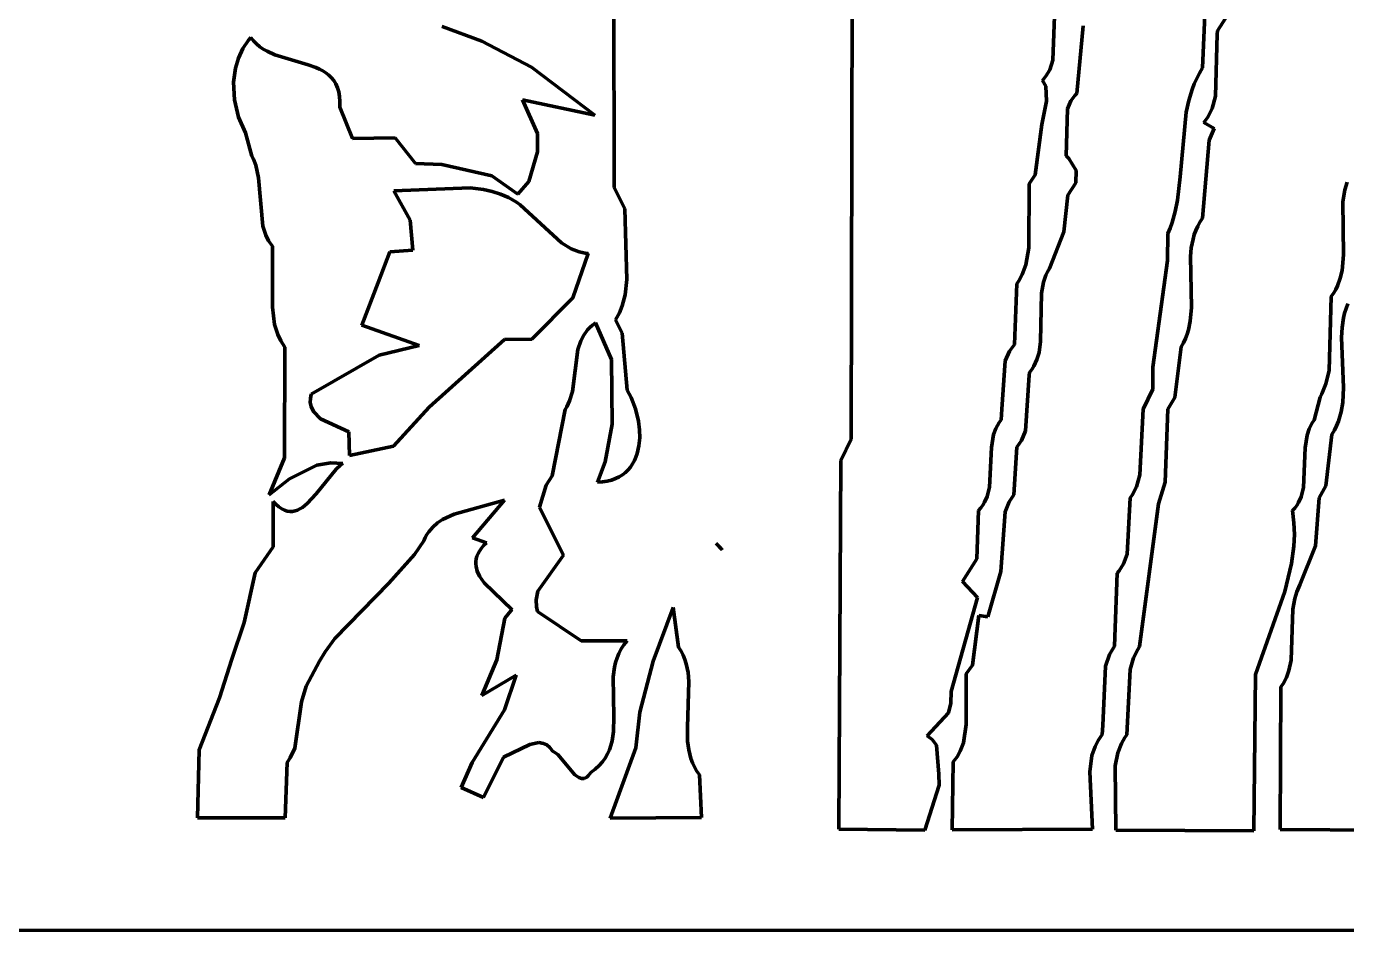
# Model space of a CAD drawing. Header units: millimetres. Extents: x 0 to 6.58, y 0 to 6.88.
# Drawn here: x 2.908 to 4.366, y 0 to 0.999 of the extents above; entities that cross this region are included whole.
import ezdxf

# ---------------------------------------------------------------- set-up
doc = ezdxf.new("R2010")
doc.units = ezdxf.units.MM
doc.layers.add('color#020202ff', color=7, linetype='CONTINUOUS', lineweight=100)
doc.layers.add('color#ffffffff', color=7, linetype='CONTINUOUS', lineweight=100)

msp = doc.modelspace()

# ---------------------------------------------------------------- linework, layer by layer
at = {"layer": 'color#020202ff'}
for p, q in [((3.8187, 0.5426), (3.8201, 1.2075)), ((3.5564, 1.1307), (3.5567, 0.8206)), ((4.2231, 0.9936), (4.2495, 1.035)), ((4.0436, 1.0193), (4.0412, 0.9615)), ((4.2097, 1.0195), (4.2067, 0.953)), ((3.4107, 0.9823), (3.3668, 0.9986)), ((4.0679, 0.9244), (4.0747, 0.9993)), ((4.2228, 0.9901), (4.2231, 0.9936)), ((3.1467, 0.9741), (3.1531, 0.9835)), ((3.1531, 0.9835), (3.1556, 0.9864)), ((3.1556, 0.9864), (3.1586, 0.9826)), ((3.1586, 0.9826), (3.1619, 0.9792)), ((3.1619, 0.9792), (3.1656, 0.9762)), ((3.4656, 0.9537), (3.4107, 0.9823)), ((4.2211, 0.9216), (4.2228, 0.9901)), ((3.1387, 0.9526), (3.1419, 0.9637)), ((3.1419, 0.9637), (3.1467, 0.9741)), ((3.1656, 0.9762), (3.1694, 0.9735)), ((3.1694, 0.9735), (3.1735, 0.9711)), ((3.1735, 0.9711), (3.1821, 0.9672)), ((3.1821, 0.9672), (3.2188, 0.9563)), ((3.1366, 0.9372), (3.1387, 0.9526)), ((3.2188, 0.9563), (3.2274, 0.9533)), ((3.2274, 0.9533), (3.2313, 0.9515)), ((3.2313, 0.9515), (3.2351, 0.9495)), ((3.2351, 0.9495), (3.2386, 0.9473)), ((3.5354, 0.9007), (3.4656, 0.9537)), ((4.0379, 0.9508), (4.0337, 0.9435)), ((4.0412, 0.9615), (4.0379, 0.9508)), ((4.2067, 0.953), (4.2033, 0.9471)), ((3.1375, 0.9175), (3.1366, 0.9372)), ((3.2386, 0.9473), (3.2419, 0.9448)), ((3.2419, 0.9448), (3.2448, 0.9419)), ((3.2448, 0.9419), (3.2474, 0.9387)), ((3.2474, 0.9387), (3.2496, 0.935)), ((3.2496, 0.935), (3.2514, 0.9309)), ((4.0337, 0.9435), (4.0299, 0.9389)), ((4.0299, 0.9389), (4.0338, 0.9326)), ((4.1976, 0.9352), (4.1952, 0.9291)), ((4.2003, 0.9412), (4.1976, 0.9352)), ((4.2033, 0.9471), (4.2003, 0.9412)), ((3.2514, 0.9309), (3.2527, 0.9263)), ((3.2527, 0.9263), (3.2536, 0.9213)), ((3.2536, 0.9213), (3.254, 0.9156)), ((4.0338, 0.9326), (4.0345, 0.9161)), ((4.0613, 0.9164), (4.0659, 0.9225)), ((4.0659, 0.9225), (4.0679, 0.9244)), ((4.1952, 0.9291), (4.1914, 0.9166)), ((4.2173, 0.9081), (4.2211, 0.9216)), ((3.142, 0.8984), (3.1375, 0.9175)), ((3.254, 0.9156), (3.2539, 0.9093)), ((3.2539, 0.9093), (3.268, 0.8749)), ((3.4723, 0.8805), (3.4556, 0.9174)), ((3.4556, 0.9174), (3.5354, 0.9007)), ((4.0345, 0.9161), (4.0294, 0.8903)), ((4.0561, 0.8557), (4.0574, 0.9075)), ((4.0574, 0.9075), (4.0613, 0.9164)), ((4.1914, 0.9166), (4.1886, 0.9039)), ((4.2125, 0.8985), (4.2173, 0.9081)), ((3.1496, 0.8811), (3.142, 0.8984)), ((4.0294, 0.8903), (4.022, 0.8348)), ((4.1886, 0.9039), (4.1821, 0.8323)), ((4.2082, 0.8924), (4.2125, 0.8985)), ((4.2196, 0.8859), (4.2082, 0.8924)), ((3.1568, 0.8552), (3.1496, 0.8811)), ((3.268, 0.8749), (3.3151, 0.8754)), ((3.3151, 0.8754), (3.3373, 0.8471)), ((3.4723, 0.86), (3.4723, 0.8805)), ((4.214, 0.873), (4.2196, 0.8859)), ((4.2068, 0.7867), (4.214, 0.873)), ((3.1584, 0.852), (3.1568, 0.8552)), ((3.161, 0.8453), (3.1584, 0.852)), ((3.3373, 0.8471), (3.3667, 0.8461)), ((3.3667, 0.8461), (3.4216, 0.8336)), ((3.4625, 0.8272), (3.4723, 0.86)), ((4.0591, 0.8528), (4.0561, 0.8557)), ((4.0672, 0.8395), (4.0591, 0.8528)), ((3.164, 0.8314), (3.161, 0.8453)), ((3.1687, 0.7781), (3.164, 0.8314)), ((3.4216, 0.8336), (3.4505, 0.8133)), ((4.022, 0.8348), (4.0153, 0.8248)), ((4.0668, 0.826), (4.0672, 0.8395)), ((4.1821, 0.8323), (4.179, 0.8067)), ((3.398, 0.8203), (3.3136, 0.817)), ((3.3136, 0.817), (3.3317, 0.7847)), ((3.4125, 0.8185), (3.398, 0.8203)), ((3.422, 0.8164), (3.4125, 0.8185)), ((3.4505, 0.8133), (3.4625, 0.8272)), ((3.5567, 0.8206), (3.5686, 0.7973)), ((4.0153, 0.8248), (4.0148, 0.7542)), ((4.0578, 0.8121), (4.0668, 0.826)), ((4.3637, 0.818), (4.3615, 0.8049)), ((4.3663, 0.8266), (4.3637, 0.818)), ((3.4312, 0.8134), (3.422, 0.8164)), ((3.4402, 0.8095), (3.4312, 0.8134)), ((3.4489, 0.8044), (3.4402, 0.8095)), ((3.4531, 0.8014), (3.4489, 0.8044)), ((4.0535, 0.7718), (4.0578, 0.8121)), ((4.179, 0.8067), (4.1765, 0.7941)), ((4.3615, 0.8049), (4.3624, 0.7463)), ((3.4986, 0.7595), (3.4531, 0.8014)), ((3.5686, 0.7973), (3.571, 0.7191)), ((4.1765, 0.7941), (4.173, 0.7819)), ((3.172, 0.7682), (3.1687, 0.7781)), ((3.3317, 0.7847), (3.3347, 0.7514)), ((4.1709, 0.7759), (4.1684, 0.77)), ((4.173, 0.7819), (4.1709, 0.7759)), ((4.1976, 0.7686), (4.1993, 0.7732)), ((4.1993, 0.7732), (4.2014, 0.7778)), ((4.2014, 0.7778), (4.2039, 0.7823)), ((4.2039, 0.7823), (4.2068, 0.7867)), ((3.1752, 0.7618), (3.172, 0.7682)), ((3.1794, 0.7558), (3.1752, 0.7618)), ((3.5094, 0.7529), (3.4986, 0.7595)), ((4.0377, 0.7311), (4.0535, 0.7718)), ((4.1684, 0.77), (4.168, 0.74)), ((4.1943, 0.7542), (4.1962, 0.7638)), ((4.1962, 0.7638), (4.1976, 0.7686)), ((3.1794, 0.6885), (3.1794, 0.7558)), ((3.3093, 0.7498), (3.2964, 0.7158)), ((3.3347, 0.7514), (3.3093, 0.7498)), ((3.5184, 0.7495), (3.5094, 0.7529)), ((3.5111, 0.699), (3.5283, 0.7478)), ((3.5248, 0.7482), (3.5184, 0.7495)), ((3.5283, 0.7478), (3.5248, 0.7482)), ((4.0148, 0.7542), (4.0116, 0.7353)), ((4.1933, 0.7443), (4.1943, 0.7542)), ((4.1944, 0.6882), (4.1933, 0.7443)), ((4.3624, 0.7463), (4.3608, 0.7289)), ((4.0116, 0.7353), (4.0076, 0.7245)), ((4.0356, 0.7274), (4.0377, 0.7311)), ((4.168, 0.74), (4.1519, 0.6221)), ((3.2964, 0.7158), (3.2782, 0.6686)), ((3.571, 0.7191), (3.5691, 0.7022)), ((4.0039, 0.7176), (4.0016, 0.7142)), ((4.0076, 0.7245), (4.0039, 0.7176)), ((4.0288, 0.7041), (4.0311, 0.716)), ((4.0311, 0.716), (4.0338, 0.7237)), ((4.0338, 0.7237), (4.0356, 0.7274)), ((4.3588, 0.7204), (4.3558, 0.7122)), ((4.3608, 0.7289), (4.3588, 0.7204)), ((3.5691, 0.7022), (3.5659, 0.69)), ((4.0016, 0.7142), (3.9991, 0.6472)), ((4.0279, 0.6506), (4.0288, 0.7041)), ((4.3489, 0.7004), (4.3464, 0.6186)), ((4.3516, 0.7043), (4.3489, 0.7004)), ((4.3538, 0.7082), (4.3516, 0.7043)), ((4.3558, 0.7122), (4.3538, 0.7082)), ((3.1818, 0.6693), (3.1794, 0.6885)), ((3.466, 0.6531), (3.5111, 0.699)), ((3.5659, 0.69), (3.5626, 0.6822)), ((4.1931, 0.6732), (4.1944, 0.6882)), ((4.3636, 0.6818), (4.3652, 0.687)), ((4.3652, 0.687), (4.3671, 0.6921)), ((3.5361, 0.6712), (3.5328, 0.6688)), ((3.5541, 0.6307), (3.5361, 0.6712)), ((3.5626, 0.6822), (3.5583, 0.6746)), ((3.5583, 0.6746), (3.5657, 0.6597)), ((4.1911, 0.6634), (4.1931, 0.6732)), ((4.3608, 0.6659), (4.3624, 0.6766)), ((4.3624, 0.6766), (4.3636, 0.6818)), ((3.1853, 0.6583), (3.1818, 0.6693)), ((3.1887, 0.6513), (3.1853, 0.6583)), ((3.2782, 0.6686), (3.3417, 0.6461)), ((3.5232, 0.6577), (3.52, 0.6515)), ((3.5274, 0.6635), (3.5232, 0.6577)), ((3.53, 0.6662), (3.5274, 0.6635)), ((3.5328, 0.6688), (3.53, 0.6662)), ((3.5657, 0.6597), (3.5713, 0.5968)), ((4.1879, 0.6539), (4.1897, 0.6586)), ((4.1897, 0.6586), (4.1911, 0.6634)), ((4.3602, 0.6551), (4.3608, 0.6659)), ((3.1931, 0.6445), (3.1887, 0.6513)), ((3.1928, 0.5223), (3.1931, 0.6445)), ((3.3417, 0.6461), (3.2973, 0.6354)), ((3.3525, 0.5779), (3.4358, 0.6527)), ((3.4358, 0.6527), (3.466, 0.6531)), ((3.5169, 0.6416), (3.5108, 0.5953)), ((3.52, 0.6515), (3.5169, 0.6416)), ((3.9991, 0.6472), (3.9935, 0.6399)), ((4.0261, 0.6386), (4.0279, 0.6506)), ((4.1761, 0.5886), (4.1832, 0.6448)), ((4.1832, 0.6448), (4.1857, 0.6493)), ((4.1857, 0.6493), (4.1879, 0.6539)), ((4.3624, 0.5997), (4.3602, 0.6551)), ((3.2973, 0.6354), (3.2224, 0.5925)), ((3.5545, 0.5594), (3.5541, 0.6307)), ((3.9887, 0.6293), (3.9852, 0.5758)), ((3.9935, 0.6399), (3.9887, 0.6293)), ((4.0204, 0.6234), (4.0238, 0.6309)), ((4.0238, 0.6309), (4.0261, 0.6386)), ((4.0113, 0.5519), (4.0154, 0.6134)), ((4.0154, 0.6134), (4.0157, 0.6163)), ((4.0157, 0.6163), (4.0182, 0.6198)), ((4.0182, 0.6198), (4.0204, 0.6234)), ((4.1519, 0.6221), (4.1517, 0.5981)), ((4.3464, 0.6186), (4.3428, 0.6037)), ((4.1517, 0.5981), (4.1411, 0.5758)), ((4.3428, 0.6037), (4.3384, 0.5929)), ((4.3616, 0.5834), (4.3624, 0.5997)), ((3.2214, 0.5877), (3.2213, 0.5832)), ((3.2224, 0.5925), (3.2214, 0.5877)), ((3.5077, 0.585), (3.5045, 0.5785)), ((3.5108, 0.5953), (3.5077, 0.585)), ((3.5713, 0.5968), (3.5755, 0.5889)), ((3.5755, 0.5889), (3.5805, 0.5761)), ((4.1684, 0.5757), (4.1761, 0.5886)), ((4.3365, 0.5893), (4.33, 0.5638)), ((4.3384, 0.5929), (4.3365, 0.5893)), ((4.3599, 0.5728), (4.3616, 0.5834)), ((3.2213, 0.5832), (3.2222, 0.579)), ((3.2222, 0.579), (3.2249, 0.5733)), ((3.2249, 0.5733), (3.2325, 0.5652)), ((3.3133, 0.535), (3.3525, 0.5779)), ((3.5026, 0.5754), (3.4883, 0.5023)), ((3.5045, 0.5785), (3.5026, 0.5754)), ((3.5805, 0.5761), (3.5838, 0.5625)), ((3.9852, 0.5758), (3.9842, 0.5641)), ((4.1411, 0.5758), (4.1376, 0.5032)), ((4.1654, 0.4952), (4.1684, 0.5757)), ((4.3585, 0.5677), (4.3599, 0.5728)), ((3.2325, 0.5652), (3.2638, 0.5509)), ((3.547, 0.5176), (3.5545, 0.5594)), ((3.5838, 0.5625), (3.5849, 0.5532)), ((3.9785, 0.5546), (3.976, 0.5478)), ((3.982, 0.561), (3.9785, 0.5546)), ((3.9842, 0.5641), (3.982, 0.561)), ((4.3246, 0.5541), (4.3223, 0.5473)), ((4.3279, 0.5607), (4.3246, 0.5541)), ((4.33, 0.5638), (4.3279, 0.5607)), ((4.3523, 0.5526), (4.3548, 0.5576)), ((4.3548, 0.5576), (4.3569, 0.5626)), ((4.3569, 0.5626), (4.3585, 0.5677)), ((3.2638, 0.5509), (3.2644, 0.5247)), ((3.5851, 0.5441), (3.5842, 0.5353)), ((3.5849, 0.5532), (3.5851, 0.5441)), ((3.8072, 0.5191), (3.8187, 0.5426)), ((3.976, 0.5478), (3.9735, 0.5337)), ((4.0016, 0.5338), (4.0068, 0.5412)), ((4.0068, 0.5412), (4.0113, 0.5519)), ((4.3223, 0.5473), (4.3201, 0.533)), ((4.3427, 0.4912), (4.3494, 0.5478)), ((4.3494, 0.5478), (4.3523, 0.5526)), ((3.2644, 0.5247), (3.3133, 0.535)), ((3.5823, 0.5268), (3.5809, 0.5228)), ((3.5842, 0.5353), (3.5823, 0.5268)), ((3.9735, 0.5337), (3.9715, 0.4899)), ((3.9984, 0.4814), (4.0016, 0.5338)), ((4.3201, 0.533), (4.3183, 0.4892)), ((3.1757, 0.4812), (3.1928, 0.5223)), ((3.2284, 0.5141), (3.1982, 0.4989)), ((3.2438, 0.5165), (3.2284, 0.5141)), ((3.2571, 0.5158), (3.2438, 0.5165)), ((3.2498, 0.5095), (3.2547, 0.5139)), ((3.2547, 0.5139), (3.2571, 0.5158)), ((3.5386, 0.4952), (3.547, 0.5176)), ((3.5749, 0.512), (3.5722, 0.5089)), ((3.5772, 0.5154), (3.5749, 0.512)), ((3.5792, 0.519), (3.5772, 0.5154)), ((3.5809, 0.5228), (3.5792, 0.519)), ((3.805, 0.1119), (3.8072, 0.5191)), ((3.1982, 0.4989), (3.1757, 0.4812)), ((3.2279, 0.4825), (3.2498, 0.5095)), ((3.4883, 0.5023), (3.4818, 0.4918)), ((3.5492, 0.4964), (3.5441, 0.4956)), ((3.5539, 0.4976), (3.5492, 0.4964)), ((3.5583, 0.4992), (3.5539, 0.4976)), ((3.5623, 0.5012), (3.5583, 0.4992)), ((3.566, 0.5034), (3.5623, 0.5012)), ((3.5693, 0.506), (3.566, 0.5034)), ((3.5722, 0.5089), (3.5693, 0.506)), ((4.1376, 0.5032), (4.1337, 0.4901)), ((3.2178, 0.4716), (3.2279, 0.4825)), ((3.4818, 0.4918), (3.4743, 0.4676)), ((3.5441, 0.4956), (3.5386, 0.4952)), ((3.9715, 0.4899), (3.9689, 0.4796)), ((3.9932, 0.4736), (3.9984, 0.4814)), ((4.1337, 0.4901), (4.1289, 0.4809)), ((4.158, 0.4714), (4.1654, 0.4952)), ((4.3183, 0.4892), (4.3156, 0.4791)), ((4.3354, 0.478), (4.3427, 0.4912)), ((3.1802, 0.4238), (3.1801, 0.474)), ((3.1801, 0.474), (3.1834, 0.4706)), ((3.1834, 0.4706), (3.1866, 0.4679)), ((3.1866, 0.4679), (3.1897, 0.4658)), ((3.2099, 0.4657), (3.2126, 0.4674)), ((3.2126, 0.4674), (3.2178, 0.4716)), ((3.4357, 0.4753), (3.3801, 0.4599)), ((3.4003, 0.4339), (3.4357, 0.4753)), ((3.4743, 0.4676), (3.4817, 0.4527)), ((3.9619, 0.467), (3.9594, 0.464)), ((3.9641, 0.47), (3.9619, 0.467)), ((3.9659, 0.4731), (3.9641, 0.47)), ((3.9689, 0.4796), (3.9659, 0.4731)), ((3.9887, 0.4626), (3.9932, 0.4736)), ((4.1269, 0.4779), (4.1233, 0.4159)), ((4.1289, 0.4809), (4.1269, 0.4779)), ((4.1371, 0.3136), (4.158, 0.4714)), ((4.3085, 0.4666), (4.3059, 0.4638)), ((4.3107, 0.4696), (4.3085, 0.4666)), ((4.3126, 0.4727), (4.3107, 0.4696)), ((4.3156, 0.4791), (4.3126, 0.4727)), ((4.3313, 0.4249), (4.3354, 0.478)), ((3.1897, 0.4658), (3.1928, 0.4643)), ((3.1928, 0.4643), (3.1958, 0.4633)), ((3.1958, 0.4633), (3.1987, 0.4629)), ((3.1987, 0.4629), (3.2016, 0.463)), ((3.2016, 0.463), (3.2044, 0.4635)), ((3.2044, 0.4635), (3.2072, 0.4644)), ((3.2072, 0.4644), (3.2099, 0.4657)), ((3.3674, 0.4541), (3.3617, 0.4503)), ((3.3801, 0.4599), (3.3674, 0.4541)), ((3.4817, 0.4527), (3.5011, 0.4148)), ((3.9594, 0.464), (3.9575, 0.4105)), ((3.9839, 0.3967), (3.9887, 0.4626)), ((4.3059, 0.4638), (4.3076, 0.4505)), ((3.3521, 0.4403), (3.3501, 0.4373)), ((3.3566, 0.4457), (3.3521, 0.4403)), ((3.3617, 0.4503), (3.3566, 0.4457)), ((4.3076, 0.4505), (4.3081, 0.4374)), ((3.1604, 0.3952), (3.1802, 0.4238)), ((3.3467, 0.4304), (3.3364, 0.4153)), ((3.3483, 0.434), (3.3467, 0.4304)), ((3.3501, 0.4373), (3.3483, 0.434)), ((3.4157, 0.4284), (3.4003, 0.4339)), ((3.4102, 0.4222), (3.4127, 0.4253)), ((3.4127, 0.4253), (3.4157, 0.4284)), ((3.6695, 0.4274), (3.6762, 0.4207)), ((3.6747, 0.4222), (3.6695, 0.4274)), ((4.3076, 0.4245), (4.3051, 0.4055)), ((4.3081, 0.4374), (4.3076, 0.4245)), ((4.3142, 0.3817), (4.3313, 0.4249)), ((3.3364, 0.4153), (3.308, 0.3836)), ((3.4041, 0.4077), (3.4045, 0.4105)), ((3.4045, 0.4105), (3.4053, 0.4134)), ((3.4053, 0.4134), (3.4065, 0.4163)), ((3.4065, 0.4163), (3.4081, 0.4192)), ((3.4081, 0.4192), (3.4102, 0.4222)), ((3.5011, 0.4148), (3.4725, 0.3747)), ((3.6762, 0.4207), (3.6747, 0.4222)), ((3.9575, 0.4105), (3.9416, 0.3856)), ((4.1233, 0.4159), (4.1193, 0.405)), ((3.1484, 0.3403), (3.1604, 0.3952)), ((3.404, 0.4049), (3.4041, 0.4077)), ((3.4043, 0.4022), (3.404, 0.4049)), ((3.4057, 0.3968), (3.4043, 0.4022)), ((3.4081, 0.3916), (3.4057, 0.3968)), ((3.9694, 0.3467), (3.9839, 0.3967)), ((4.1126, 0.3948), (4.1096, 0.314)), ((4.1146, 0.3973), (4.1126, 0.3948)), ((4.1193, 0.405), (4.1146, 0.3973)), ((4.3051, 0.4055), (4.2975, 0.3744)), ((3.308, 0.3836), (3.2483, 0.3227)), ((3.4134, 0.384), (3.4081, 0.3916)), ((3.4444, 0.3544), (3.4134, 0.384)), ((3.9416, 0.3856), (3.9581, 0.368)), ((4.3109, 0.3743), (4.3142, 0.3817)), ((3.4725, 0.3747), (3.4706, 0.3653)), ((3.4706, 0.3653), (3.471, 0.3576)), ((3.9581, 0.368), (3.9291, 0.2639)), ((4.2975, 0.3744), (4.2653, 0.283)), ((4.3065, 0.3549), (4.3085, 0.3667)), ((4.3085, 0.3667), (4.3109, 0.3743)), ((3.436, 0.3451), (3.4426, 0.353)), ((3.4426, 0.353), (3.4444, 0.3544)), ((3.471, 0.3576), (3.4723, 0.3523)), ((3.4723, 0.3523), (3.5205, 0.3199)), ((3.6001, 0.2977), (3.6222, 0.3569)), ((3.6222, 0.3569), (3.6279, 0.313)), ((4.3047, 0.2987), (4.3065, 0.3549)), ((3.1346, 0.2998), (3.1484, 0.3403)), ((3.4273, 0.2991), (3.436, 0.3451)), ((3.9528, 0.2932), (3.9596, 0.348)), ((3.9596, 0.348), (3.9694, 0.3467)), ((3.2483, 0.3227), (3.2376, 0.3079)), ((3.2376, 0.3079), (3.2313, 0.2974)), ((3.5205, 0.3199), (3.5712, 0.3201)), ((3.5621, 0.3062), (3.5601, 0.3013)), ((3.5646, 0.311), (3.5621, 0.3062)), ((3.5676, 0.3157), (3.5646, 0.311)), ((3.5712, 0.3201), (3.5676, 0.3157)), ((3.6279, 0.313), (3.6307, 0.3086)), ((3.6307, 0.3086), (3.633, 0.3041)), ((4.1096, 0.314), (4.1041, 0.3049)), ((4.1305, 0.3014), (4.1351, 0.3106)), ((4.1351, 0.3106), (4.1371, 0.3136)), ((3.1211, 0.2571), (3.1346, 0.2998)), ((3.2313, 0.2974), (3.2166, 0.2699)), ((3.4107, 0.2595), (3.4273, 0.2991)), ((3.5585, 0.2962), (3.5574, 0.2911)), ((3.5601, 0.3013), (3.5585, 0.2962)), ((3.5852, 0.2412), (3.6001, 0.2977)), ((3.633, 0.3041), (3.6349, 0.2994)), ((3.6349, 0.2994), (3.6364, 0.2947)), ((3.6364, 0.2947), (3.6385, 0.2851)), ((3.9458, 0.2835), (3.9528, 0.2932)), ((4.0995, 0.2922), (4.0967, 0.2266)), ((4.1041, 0.3049), (4.0995, 0.2922)), ((4.1266, 0.2884), (4.1305, 0.3014)), ((4.3022, 0.2872), (4.3047, 0.2987)), ((3.4487, 0.282), (3.4107, 0.2595)), ((3.4357, 0.2437), (3.4487, 0.282)), ((3.5574, 0.2911), (3.5559, 0.2804)), ((3.5559, 0.2804), (3.5566, 0.2361)), ((3.6385, 0.2851), (3.6395, 0.2752)), ((3.9455, 0.2276), (3.9458, 0.2835)), ((4.1231, 0.2163), (4.1266, 0.2884)), ((4.2653, 0.283), (4.2632, 0.1101)), ((4.2957, 0.2726), (4.2995, 0.2797)), ((4.2995, 0.2797), (4.3022, 0.2872)), ((3.2166, 0.2699), (3.2114, 0.2525)), ((3.6395, 0.2752), (3.6377, 0.2243)), ((3.9291, 0.2639), (3.9287, 0.2512)), ((4.2923, 0.1117), (4.2933, 0.2691)), ((4.2933, 0.2691), (4.2957, 0.2726)), ((3.0984, 0.1995), (3.1211, 0.2571)), ((3.2114, 0.2525), (3.2042, 0.2016)), ((3.9287, 0.2512), (3.9262, 0.2406)), ((3.4002, 0.1855), (3.4357, 0.2437)), ((3.5566, 0.2361), (3.5561, 0.2199)), ((3.5807, 0.2018), (3.5852, 0.2412)), ((3.9262, 0.2406), (3.9026, 0.215)), ((3.5561, 0.2199), (3.5555, 0.2147)), ((3.6377, 0.2243), (3.638, 0.2093)), ((3.9426, 0.2074), (3.9455, 0.2276)), ((4.0967, 0.2266), (4.0958, 0.2164)), ((3.4638, 0.2054), (3.4346, 0.1915)), ((3.4735, 0.2076), (3.4638, 0.2054)), ((3.479, 0.2068), (3.4735, 0.2076)), ((3.4824, 0.2051), (3.479, 0.2068)), ((3.4857, 0.2023), (3.4824, 0.2051)), ((3.5533, 0.2046), (3.5517, 0.1998)), ((3.5546, 0.2096), (3.5533, 0.2046)), ((3.5555, 0.2147), (3.5546, 0.2096)), ((3.638, 0.2093), (3.6393, 0.1995)), ((3.9026, 0.215), (3.908, 0.2111)), ((3.908, 0.2111), (3.9127, 0.2047)), ((3.9127, 0.2047), (3.9153, 0.1727)), ((3.939, 0.198), (3.9426, 0.2074)), ((4.0914, 0.2101), (4.088, 0.2035)), ((4.0958, 0.2164), (4.0914, 0.2101)), ((4.1132, 0.1963), (4.1171, 0.2066)), ((4.1171, 0.2066), (4.1209, 0.2131)), ((4.1209, 0.2131), (4.1231, 0.2163)), ((3.0967, 0.1246), (3.0984, 0.1995)), ((3.1992, 0.1907), (3.1956, 0.1856)), ((3.2042, 0.2016), (3.1992, 0.1907)), ((3.4346, 0.1915), (3.4124, 0.1471)), ((3.4873, 0.2004), (3.4857, 0.2023)), ((3.4888, 0.1983), (3.4873, 0.2004)), ((3.4902, 0.1976), (3.4888, 0.1983)), ((3.4946, 0.1943), (3.4902, 0.1976)), ((3.5136, 0.1721), (3.4946, 0.1943)), ((3.547, 0.1906), (3.5439, 0.1863)), ((3.5496, 0.1951), (3.547, 0.1906)), ((3.5517, 0.1998), (3.5496, 0.1951)), ((3.5525, 0.1243), (3.5807, 0.2018)), ((3.6393, 0.1995), (3.6403, 0.1947)), ((3.6403, 0.1947), (3.6417, 0.1899)), ((3.6417, 0.1899), (3.6434, 0.1853)), ((3.9312, 0.1863), (3.9356, 0.192)), ((3.9356, 0.192), (3.939, 0.198)), ((4.0846, 0.1933), (4.0822, 0.1753)), ((4.088, 0.2035), (4.0846, 0.1933)), ((4.1103, 0.182), (4.1132, 0.1963)), ((3.1956, 0.1856), (3.1934, 0.1247)), ((3.3879, 0.1581), (3.4002, 0.1855)), ((3.5359, 0.1784), (3.531, 0.1747)), ((3.5402, 0.1822), (3.5359, 0.1784)), ((3.5439, 0.1863), (3.5402, 0.1822)), ((3.6434, 0.1853), (3.6455, 0.1808)), ((3.6455, 0.1808), (3.648, 0.1763)), ((3.648, 0.1763), (3.651, 0.172)), ((3.9301, 0.1113), (3.9312, 0.1863)), ((4.0822, 0.1753), (4.085, 0.1119)), ((4.1111, 0.1108), (4.1103, 0.182)), ((3.5179, 0.1689), (3.5136, 0.1721)), ((3.5208, 0.1679), (3.5179, 0.1689)), ((3.5237, 0.1681), (3.5208, 0.1679)), ((3.5252, 0.1686), (3.5237, 0.1681)), ((3.5266, 0.1696), (3.5252, 0.1686)), ((3.5281, 0.1709), (3.5266, 0.1696)), ((3.5295, 0.1726), (3.5281, 0.1709)), ((3.531, 0.1747), (3.5295, 0.1726)), ((3.651, 0.172), (3.6535, 0.1249)), ((3.9158, 0.1607), (3.9001, 0.1109)), ((3.9153, 0.1727), (3.9158, 0.1607)), ((3.4124, 0.1471), (3.3879, 0.1581)), ((3.1934, 0.1247), (3.0967, 0.1246)), ((3.6535, 0.1249), (3.5525, 0.1243)), ((3.9001, 0.1109), (3.805, 0.1119)), ((4.085, 0.1119), (3.9301, 0.1113)), ((4.2632, 0.1101), (4.1111, 0.1108)), ((4.429, 0.1108), (4.2923, 0.1117))]:
    msp.add_line(p, q, dxfattribs=at)
at = {"layer": 'color#ffffffff'}
for p, q in [((3.8201, 1.2075), (3.8187, 0.5426)), ((3.5567, 0.8206), (3.5564, 1.1307)), ((4.2495, 1.035), (4.2231, 0.9936)), ((4.0412, 0.9615), (4.0436, 1.0193)), ((4.2067, 0.953), (4.2097, 1.0195)), ((3.3668, 0.9986), (3.4107, 0.9823)), ((4.0747, 0.9993), (4.0679, 0.9244)), ((4.2231, 0.9936), (4.2228, 0.9901)), ((3.1531, 0.9835), (3.1467, 0.9741)), ((3.1556, 0.9864), (3.1531, 0.9835)), ((3.1586, 0.9826), (3.1556, 0.9864)), ((3.1619, 0.9792), (3.1586, 0.9826)), ((3.1656, 0.9762), (3.1619, 0.9792)), ((3.4107, 0.9823), (3.4656, 0.9537)), ((4.2228, 0.9901), (4.2211, 0.9216)), ((3.1419, 0.9637), (3.1387, 0.9526)), ((3.1467, 0.9741), (3.1419, 0.9637)), ((3.1694, 0.9735), (3.1656, 0.9762)), ((3.1735, 0.9711), (3.1694, 0.9735)), ((3.1821, 0.9672), (3.1735, 0.9711)), ((3.2188, 0.9563), (3.1821, 0.9672)), ((3.1387, 0.9526), (3.1366, 0.9372)), ((3.2274, 0.9533), (3.2188, 0.9563)), ((3.2313, 0.9515), (3.2274, 0.9533)), ((3.2351, 0.9495), (3.2313, 0.9515)), ((3.2386, 0.9473), (3.2351, 0.9495)), ((3.4656, 0.9537), (3.5354, 0.9007)), ((4.0337, 0.9435), (4.0379, 0.9508)), ((4.0379, 0.9508), (4.0412, 0.9615)), ((4.2033, 0.9471), (4.2067, 0.953)), ((3.1366, 0.9372), (3.1375, 0.9175)), ((3.2419, 0.9448), (3.2386, 0.9473)), ((3.2448, 0.9419), (3.2419, 0.9448)), ((3.2474, 0.9387), (3.2448, 0.9419)), ((3.2496, 0.935), (3.2474, 0.9387)), ((3.2514, 0.9309), (3.2496, 0.935)), ((4.0299, 0.9389), (4.0337, 0.9435)), ((4.0338, 0.9326), (4.0299, 0.9389)), ((4.1952, 0.9291), (4.1976, 0.9352)), ((4.1976, 0.9352), (4.2003, 0.9412)), ((4.2003, 0.9412), (4.2033, 0.9471)), ((3.2527, 0.9263), (3.2514, 0.9309)), ((3.2536, 0.9213), (3.2527, 0.9263)), ((3.254, 0.9156), (3.2536, 0.9213)), ((4.0345, 0.9161), (4.0338, 0.9326)), ((4.0659, 0.9225), (4.0613, 0.9164)), ((4.0679, 0.9244), (4.0659, 0.9225)), ((4.1914, 0.9166), (4.1952, 0.9291)), ((4.2211, 0.9216), (4.2173, 0.9081)), ((3.1375, 0.9175), (3.142, 0.8984)), ((3.2539, 0.9093), (3.254, 0.9156)), ((3.268, 0.8749), (3.2539, 0.9093)), ((3.5354, 0.9007), (3.4556, 0.9174)), ((3.4556, 0.9174), (3.4723, 0.8805)), ((4.0294, 0.8903), (4.0345, 0.9161)), ((4.0574, 0.9075), (4.0561, 0.8557)), ((4.0613, 0.9164), (4.0574, 0.9075)), ((4.1886, 0.9039), (4.1914, 0.9166)), ((4.2173, 0.9081), (4.2125, 0.8985)), ((3.142, 0.8984), (3.1496, 0.8811)), ((4.022, 0.8348), (4.0294, 0.8903)), ((4.1821, 0.8323), (4.1886, 0.9039)), ((4.2125, 0.8985), (4.2082, 0.8924)), ((4.2082, 0.8924), (4.2196, 0.8859)), ((3.1496, 0.8811), (3.1568, 0.8552)), ((3.3151, 0.8754), (3.268, 0.8749)), ((3.3373, 0.8471), (3.3151, 0.8754)), ((3.4723, 0.8805), (3.4723, 0.86)), ((4.2196, 0.8859), (4.214, 0.873)), ((4.214, 0.873), (4.2068, 0.7867)), ((3.1568, 0.8552), (3.1584, 0.852)), ((3.1584, 0.852), (3.161, 0.8453)), ((3.3667, 0.8461), (3.3373, 0.8471)), ((3.4216, 0.8336), (3.3667, 0.8461)), ((3.4723, 0.86), (3.4625, 0.8272)), ((4.0561, 0.8557), (4.0591, 0.8528)), ((4.0591, 0.8528), (4.0672, 0.8395)), ((3.161, 0.8453), (3.164, 0.8314)), ((3.164, 0.8314), (3.1687, 0.7781)), ((3.4505, 0.8133), (3.4216, 0.8336)), ((4.0153, 0.8248), (4.022, 0.8348)), ((4.0672, 0.8395), (4.0668, 0.826)), ((4.179, 0.8067), (4.1821, 0.8323)), ((3.3136, 0.817), (3.398, 0.8203)), ((3.3317, 0.7847), (3.3136, 0.817)), ((3.398, 0.8203), (3.4125, 0.8185)), ((3.4125, 0.8185), (3.422, 0.8164)), ((3.4625, 0.8272), (3.4505, 0.8133)), ((3.5686, 0.7973), (3.5567, 0.8206)), ((4.0148, 0.7542), (4.0153, 0.8248)), ((4.0668, 0.826), (4.0578, 0.8121)), ((4.3615, 0.8049), (4.3637, 0.818)), ((4.3637, 0.818), (4.3663, 0.8266)), ((3.422, 0.8164), (3.4312, 0.8134)), ((3.4312, 0.8134), (3.4402, 0.8095)), ((3.4402, 0.8095), (3.4489, 0.8044)), ((3.4489, 0.8044), (3.4531, 0.8014)), ((4.0578, 0.8121), (4.0535, 0.7718)), ((4.1765, 0.7941), (4.179, 0.8067)), ((4.3624, 0.7463), (4.3615, 0.8049)), ((3.4531, 0.8014), (3.4986, 0.7595)), ((3.571, 0.7191), (3.5686, 0.7973)), ((4.173, 0.7819), (4.1765, 0.7941)), ((3.1687, 0.7781), (3.172, 0.7682)), ((3.3347, 0.7514), (3.3317, 0.7847)), ((4.1684, 0.77), (4.1709, 0.7759)), ((4.1709, 0.7759), (4.173, 0.7819)), ((4.1993, 0.7732), (4.1976, 0.7686)), ((4.2014, 0.7778), (4.1993, 0.7732)), ((4.2039, 0.7823), (4.2014, 0.7778)), ((4.2068, 0.7867), (4.2039, 0.7823)), ((3.172, 0.7682), (3.1752, 0.7618)), ((3.1752, 0.7618), (3.1794, 0.7558)), ((3.4986, 0.7595), (3.5094, 0.7529)), ((4.0535, 0.7718), (4.0377, 0.7311)), ((4.168, 0.74), (4.1684, 0.77)), ((4.1962, 0.7638), (4.1943, 0.7542)), ((4.1976, 0.7686), (4.1962, 0.7638)), ((3.1794, 0.7558), (3.1794, 0.6885)), ((3.2964, 0.7158), (3.3093, 0.7498)), ((3.3093, 0.7498), (3.3347, 0.7514)), ((3.5094, 0.7529), (3.5184, 0.7495)), ((3.5283, 0.7478), (3.5111, 0.699)), ((3.5184, 0.7495), (3.5248, 0.7482)), ((3.5248, 0.7482), (3.5283, 0.7478)), ((4.0116, 0.7353), (4.0148, 0.7542)), ((4.1943, 0.7542), (4.1933, 0.7443)), ((4.1933, 0.7443), (4.1944, 0.6882)), ((4.3608, 0.7289), (4.3624, 0.7463)), ((4.0076, 0.7245), (4.0116, 0.7353)), ((4.0377, 0.7311), (4.0356, 0.7274)), ((4.1519, 0.6221), (4.168, 0.74)), ((3.2782, 0.6686), (3.2964, 0.7158)), ((3.5691, 0.7022), (3.571, 0.7191)), ((4.0016, 0.7142), (4.0039, 0.7176)), ((4.0039, 0.7176), (4.0076, 0.7245)), ((4.0311, 0.716), (4.0288, 0.7041)), ((4.0338, 0.7237), (4.0311, 0.716)), ((4.0356, 0.7274), (4.0338, 0.7237)), ((4.3558, 0.7122), (4.3588, 0.7204)), ((4.3588, 0.7204), (4.3608, 0.7289)), ((3.5659, 0.69), (3.5691, 0.7022)), ((3.9991, 0.6472), (4.0016, 0.7142)), ((4.0288, 0.7041), (4.0279, 0.6506)), ((4.3464, 0.6186), (4.3489, 0.7004)), ((4.3489, 0.7004), (4.3516, 0.7043)), ((4.3516, 0.7043), (4.3538, 0.7082)), ((4.3538, 0.7082), (4.3558, 0.7122)), ((3.1794, 0.6885), (3.1818, 0.6693)), ((3.5111, 0.699), (3.466, 0.6531)), ((3.5626, 0.6822), (3.5659, 0.69)), ((4.1944, 0.6882), (4.1931, 0.6732)), ((4.3652, 0.687), (4.3636, 0.6818)), ((4.3671, 0.6921), (4.3652, 0.687)), ((3.5328, 0.6688), (3.5361, 0.6712)), ((3.5361, 0.6712), (3.5541, 0.6307)), ((3.5583, 0.6746), (3.5626, 0.6822)), ((3.5657, 0.6597), (3.5583, 0.6746)), ((4.1931, 0.6732), (4.1911, 0.6634)), ((4.3624, 0.6766), (4.3608, 0.6659)), ((4.3636, 0.6818), (4.3624, 0.6766)), ((3.1818, 0.6693), (3.1853, 0.6583)), ((3.1853, 0.6583), (3.1887, 0.6513)), ((3.3417, 0.6461), (3.2782, 0.6686)), ((3.52, 0.6515), (3.5232, 0.6577)), ((3.5232, 0.6577), (3.5274, 0.6635)), ((3.5274, 0.6635), (3.53, 0.6662)), ((3.53, 0.6662), (3.5328, 0.6688)), ((3.5713, 0.5968), (3.5657, 0.6597)), ((4.1897, 0.6586), (4.1879, 0.6539)), ((4.1911, 0.6634), (4.1897, 0.6586)), ((4.3608, 0.6659), (4.3602, 0.6551)), ((3.1887, 0.6513), (3.1931, 0.6445)), ((3.1931, 0.6445), (3.1928, 0.5223)), ((3.2973, 0.6354), (3.3417, 0.6461)), ((3.4358, 0.6527), (3.3525, 0.5779)), ((3.466, 0.6531), (3.4358, 0.6527)), ((3.5108, 0.5953), (3.5169, 0.6416)), ((3.5169, 0.6416), (3.52, 0.6515)), ((3.9935, 0.6399), (3.9991, 0.6472)), ((4.0279, 0.6506), (4.0261, 0.6386)), ((4.1832, 0.6448), (4.1761, 0.5886)), ((4.1857, 0.6493), (4.1832, 0.6448)), ((4.1879, 0.6539), (4.1857, 0.6493)), ((4.3602, 0.6551), (4.3624, 0.5997)), ((3.2224, 0.5925), (3.2973, 0.6354)), ((3.5541, 0.6307), (3.5545, 0.5594)), ((3.9852, 0.5758), (3.9887, 0.6293)), ((3.9887, 0.6293), (3.9935, 0.6399)), ((4.0238, 0.6309), (4.0204, 0.6234)), ((4.0261, 0.6386), (4.0238, 0.6309)), ((4.0154, 0.6134), (4.0113, 0.5519)), ((4.0157, 0.6163), (4.0154, 0.6134)), ((4.0182, 0.6198), (4.0157, 0.6163)), ((4.0204, 0.6234), (4.0182, 0.6198)), ((4.1517, 0.5981), (4.1519, 0.6221)), ((4.3428, 0.6037), (4.3464, 0.6186)), ((4.1411, 0.5758), (4.1517, 0.5981)), ((4.3384, 0.5929), (4.3428, 0.6037)), ((4.3624, 0.5997), (4.3616, 0.5834)), ((3.2213, 0.5832), (3.2214, 0.5877)), ((3.2214, 0.5877), (3.2224, 0.5925)), ((3.5045, 0.5785), (3.5077, 0.585)), ((3.5077, 0.585), (3.5108, 0.5953)), ((3.5755, 0.5889), (3.5713, 0.5968)), ((3.5805, 0.5761), (3.5755, 0.5889)), ((4.1761, 0.5886), (4.1684, 0.5757)), ((4.33, 0.5638), (4.3365, 0.5893)), ((4.3365, 0.5893), (4.3384, 0.5929)), ((4.3616, 0.5834), (4.3599, 0.5728)), ((3.2222, 0.579), (3.2213, 0.5832)), ((3.2249, 0.5733), (3.2222, 0.579)), ((3.2325, 0.5652), (3.2249, 0.5733)), ((3.3525, 0.5779), (3.3133, 0.535)), ((3.4883, 0.5023), (3.5026, 0.5754)), ((3.5026, 0.5754), (3.5045, 0.5785)), ((3.5838, 0.5625), (3.5805, 0.5761)), ((3.9842, 0.5641), (3.9852, 0.5758)), ((4.1376, 0.5032), (4.1411, 0.5758)), ((4.1684, 0.5757), (4.1654, 0.4952)), ((4.3599, 0.5728), (4.3585, 0.5677)), ((3.2638, 0.5509), (3.2325, 0.5652)), ((3.5545, 0.5594), (3.547, 0.5176)), ((3.5849, 0.5532), (3.5838, 0.5625)), ((3.976, 0.5478), (3.9785, 0.5546)), ((3.9785, 0.5546), (3.982, 0.561)), ((3.982, 0.561), (3.9842, 0.5641)), ((4.3223, 0.5473), (4.3246, 0.5541)), ((4.3246, 0.5541), (4.3279, 0.5607)), ((4.3279, 0.5607), (4.33, 0.5638)), ((4.3548, 0.5576), (4.3523, 0.5526)), ((4.3569, 0.5626), (4.3548, 0.5576)), ((4.3585, 0.5677), (4.3569, 0.5626)), ((3.2644, 0.5247), (3.2638, 0.5509)), ((3.5842, 0.5353), (3.5851, 0.5441)), ((3.5851, 0.5441), (3.5849, 0.5532)), ((3.8187, 0.5426), (3.8072, 0.5191)), ((3.9735, 0.5337), (3.976, 0.5478)), ((4.0068, 0.5412), (4.0016, 0.5338)), ((4.0113, 0.5519), (4.0068, 0.5412)), ((4.3201, 0.533), (4.3223, 0.5473)), ((4.3494, 0.5478), (4.3427, 0.4912)), ((4.3523, 0.5526), (4.3494, 0.5478)), ((3.3133, 0.535), (3.2644, 0.5247)), ((3.5809, 0.5228), (3.5823, 0.5268)), ((3.5823, 0.5268), (3.5842, 0.5353)), ((3.9715, 0.4899), (3.9735, 0.5337)), ((4.0016, 0.5338), (3.9984, 0.4814)), ((4.3183, 0.4892), (4.3201, 0.533)), ((3.1928, 0.5223), (3.1757, 0.4812)), ((3.1982, 0.4989), (3.2284, 0.5141)), ((3.2284, 0.5141), (3.2438, 0.5165)), ((3.2438, 0.5165), (3.2571, 0.5158)), ((3.2547, 0.5139), (3.2498, 0.5095)), ((3.2571, 0.5158), (3.2547, 0.5139)), ((3.547, 0.5176), (3.5386, 0.4952)), ((3.5722, 0.5089), (3.5749, 0.512)), ((3.5749, 0.512), (3.5772, 0.5154)), ((3.5772, 0.5154), (3.5792, 0.519)), ((3.5792, 0.519), (3.5809, 0.5228)), ((3.8072, 0.5191), (3.805, 0.1119)), ((3.1757, 0.4812), (3.1982, 0.4989)), ((3.2498, 0.5095), (3.2279, 0.4825)), ((3.4818, 0.4918), (3.4883, 0.5023)), ((3.5441, 0.4956), (3.5492, 0.4964)), ((3.5492, 0.4964), (3.5539, 0.4976)), ((3.5539, 0.4976), (3.5583, 0.4992)), ((3.5583, 0.4992), (3.5623, 0.5012)), ((3.5623, 0.5012), (3.566, 0.5034)), ((3.566, 0.5034), (3.5693, 0.506)), ((3.5693, 0.506), (3.5722, 0.5089)), ((4.1337, 0.4901), (4.1376, 0.5032)), ((3.2279, 0.4825), (3.2178, 0.4716)), ((3.4743, 0.4676), (3.4818, 0.4918)), ((3.5386, 0.4952), (3.5441, 0.4956)), ((3.9689, 0.4796), (3.9715, 0.4899)), ((3.9984, 0.4814), (3.9932, 0.4736)), ((4.1289, 0.4809), (4.1337, 0.4901)), ((4.1654, 0.4952), (4.158, 0.4714)), ((4.3156, 0.4791), (4.3183, 0.4892)), ((4.3427, 0.4912), (4.3354, 0.478)), ((3.1834, 0.4706), (3.1801, 0.474)), ((3.1801, 0.474), (3.1802, 0.4238)), ((3.1866, 0.4679), (3.1834, 0.4706)), ((3.1897, 0.4658), (3.1866, 0.4679)), ((3.2126, 0.4674), (3.2099, 0.4657)), ((3.2178, 0.4716), (3.2126, 0.4674)), ((3.3801, 0.4599), (3.4357, 0.4753)), ((3.4357, 0.4753), (3.4003, 0.4339)), ((3.4817, 0.4527), (3.4743, 0.4676)), ((3.9594, 0.464), (3.9619, 0.467)), ((3.9619, 0.467), (3.9641, 0.47)), ((3.9641, 0.47), (3.9659, 0.4731)), ((3.9659, 0.4731), (3.9689, 0.4796)), ((3.9932, 0.4736), (3.9887, 0.4626)), ((4.1233, 0.4159), (4.1269, 0.4779)), ((4.1269, 0.4779), (4.1289, 0.4809)), ((4.158, 0.4714), (4.1371, 0.3136)), ((4.3059, 0.4638), (4.3085, 0.4666)), ((4.3085, 0.4666), (4.3107, 0.4696)), ((4.3107, 0.4696), (4.3126, 0.4727)), ((4.3126, 0.4727), (4.3156, 0.4791)), ((4.3354, 0.478), (4.3313, 0.4249)), ((3.1928, 0.4643), (3.1897, 0.4658)), ((3.1958, 0.4633), (3.1928, 0.4643)), ((3.1987, 0.4629), (3.1958, 0.4633)), ((3.2016, 0.463), (3.1987, 0.4629)), ((3.2044, 0.4635), (3.2016, 0.463)), ((3.2072, 0.4644), (3.2044, 0.4635)), ((3.2099, 0.4657), (3.2072, 0.4644)), ((3.3617, 0.4503), (3.3674, 0.4541)), ((3.3674, 0.4541), (3.3801, 0.4599)), ((3.5011, 0.4148), (3.4817, 0.4527)), ((3.9575, 0.4105), (3.9594, 0.464)), ((3.9887, 0.4626), (3.9839, 0.3967)), ((4.3076, 0.4505), (4.3059, 0.4638)), ((3.3501, 0.4373), (3.3521, 0.4403)), ((3.3521, 0.4403), (3.3566, 0.4457)), ((3.3566, 0.4457), (3.3617, 0.4503)), ((4.3081, 0.4374), (4.3076, 0.4505)), ((3.1802, 0.4238), (3.1604, 0.3952)), ((3.3364, 0.4153), (3.3467, 0.4304)), ((3.3467, 0.4304), (3.3483, 0.434)), ((3.3483, 0.434), (3.3501, 0.4373)), ((3.4003, 0.4339), (3.4157, 0.4284)), ((3.4127, 0.4253), (3.4102, 0.4222)), ((3.4157, 0.4284), (3.4127, 0.4253)), ((3.6695, 0.4274), (3.6747, 0.4222)), ((3.6762, 0.4207), (3.6695, 0.4274)), ((4.3051, 0.4055), (4.3076, 0.4245)), ((4.3076, 0.4245), (4.3081, 0.4374)), ((4.3313, 0.4249), (4.3142, 0.3817)), ((3.308, 0.3836), (3.3364, 0.4153)), ((3.4045, 0.4105), (3.4041, 0.4077)), ((3.4053, 0.4134), (3.4045, 0.4105)), ((3.4065, 0.4163), (3.4053, 0.4134)), ((3.4081, 0.4192), (3.4065, 0.4163)), ((3.4102, 0.4222), (3.4081, 0.4192)), ((3.4725, 0.3747), (3.5011, 0.4148)), ((3.6747, 0.4222), (3.6762, 0.4207)), ((3.9416, 0.3856), (3.9575, 0.4105)), ((4.1193, 0.405), (4.1233, 0.4159)), ((3.1604, 0.3952), (3.1484, 0.3403)), ((3.4041, 0.4077), (3.404, 0.4049)), ((3.404, 0.4049), (3.4043, 0.4022)), ((3.4043, 0.4022), (3.4057, 0.3968)), ((3.4057, 0.3968), (3.4081, 0.3916)), ((3.9839, 0.3967), (3.9694, 0.3467)), ((4.1096, 0.314), (4.1126, 0.3948)), ((4.1126, 0.3948), (4.1146, 0.3973)), ((4.1146, 0.3973), (4.1193, 0.405)), ((4.2975, 0.3744), (4.3051, 0.4055)), ((3.2483, 0.3227), (3.308, 0.3836)), ((3.4081, 0.3916), (3.4134, 0.384)), ((3.4134, 0.384), (3.4444, 0.3544)), ((3.9581, 0.368), (3.9416, 0.3856)), ((4.3142, 0.3817), (4.3109, 0.3743)), ((3.4706, 0.3653), (3.4725, 0.3747)), ((3.471, 0.3576), (3.4706, 0.3653)), ((3.9291, 0.2639), (3.9581, 0.368)), ((4.2653, 0.283), (4.2975, 0.3744)), ((4.3085, 0.3667), (4.3065, 0.3549)), ((4.3109, 0.3743), (4.3085, 0.3667)), ((3.4426, 0.353), (3.436, 0.3451)), ((3.4444, 0.3544), (3.4426, 0.353)), ((3.4723, 0.3523), (3.471, 0.3576)), ((3.5205, 0.3199), (3.4723, 0.3523)), ((3.6222, 0.3569), (3.6001, 0.2977)), ((3.6279, 0.313), (3.6222, 0.3569)), ((4.3065, 0.3549), (4.3047, 0.2987)), ((3.1484, 0.3403), (3.1346, 0.2998)), ((3.436, 0.3451), (3.4273, 0.2991)), ((3.9596, 0.348), (3.9528, 0.2932)), ((3.9694, 0.3467), (3.9596, 0.348)), ((3.2376, 0.3079), (3.2483, 0.3227)), ((3.2313, 0.2974), (3.2376, 0.3079)), ((3.5712, 0.3201), (3.5205, 0.3199)), ((3.5601, 0.3013), (3.5621, 0.3062)), ((3.5621, 0.3062), (3.5646, 0.311)), ((3.5646, 0.311), (3.5676, 0.3157)), ((3.5676, 0.3157), (3.5712, 0.3201)), ((3.6307, 0.3086), (3.6279, 0.313)), ((3.633, 0.3041), (3.6307, 0.3086)), ((4.1041, 0.3049), (4.1096, 0.314)), ((4.1351, 0.3106), (4.1305, 0.3014)), ((4.1371, 0.3136), (4.1351, 0.3106)), ((3.1346, 0.2998), (3.1211, 0.2571)), ((3.2166, 0.2699), (3.2313, 0.2974)), ((3.4273, 0.2991), (3.4107, 0.2595)), ((3.5574, 0.2911), (3.5585, 0.2962)), ((3.5585, 0.2962), (3.5601, 0.3013)), ((3.6001, 0.2977), (3.5852, 0.2412)), ((3.6349, 0.2994), (3.633, 0.3041)), ((3.6364, 0.2947), (3.6349, 0.2994)), ((3.6385, 0.2851), (3.6364, 0.2947)), ((3.9528, 0.2932), (3.9458, 0.2835)), ((4.0967, 0.2266), (4.0995, 0.2922)), ((4.0995, 0.2922), (4.1041, 0.3049)), ((4.1305, 0.3014), (4.1266, 0.2884)), ((4.3047, 0.2987), (4.3022, 0.2872)), ((3.4107, 0.2595), (3.4487, 0.282)), ((3.4487, 0.282), (3.4357, 0.2437)), ((3.5559, 0.2804), (3.5574, 0.2911)), ((3.5566, 0.2361), (3.5559, 0.2804)), ((3.6395, 0.2752), (3.6385, 0.2851)), ((3.9458, 0.2835), (3.9455, 0.2276)), ((4.1266, 0.2884), (4.1231, 0.2163)), ((4.2632, 0.1101), (4.2653, 0.283)), ((4.2995, 0.2797), (4.2957, 0.2726)), ((4.3022, 0.2872), (4.2995, 0.2797)), ((3.2114, 0.2525), (3.2166, 0.2699)), ((3.6377, 0.2243), (3.6395, 0.2752)), ((3.9287, 0.2512), (3.9291, 0.2639)), ((4.2933, 0.2691), (4.2923, 0.1117)), ((4.2957, 0.2726), (4.2933, 0.2691)), ((3.1211, 0.2571), (3.0984, 0.1995)), ((3.2042, 0.2016), (3.2114, 0.2525)), ((3.9262, 0.2406), (3.9287, 0.2512)), ((3.4357, 0.2437), (3.4002, 0.1855)), ((3.5561, 0.2199), (3.5566, 0.2361)), ((3.5852, 0.2412), (3.5807, 0.2018)), ((3.9026, 0.215), (3.9262, 0.2406)), ((3.5555, 0.2147), (3.5561, 0.2199)), ((3.638, 0.2093), (3.6377, 0.2243)), ((3.9455, 0.2276), (3.9426, 0.2074)), ((4.0958, 0.2164), (4.0967, 0.2266)), ((3.4346, 0.1915), (3.4638, 0.2054)), ((3.4638, 0.2054), (3.4735, 0.2076)), ((3.4735, 0.2076), (3.479, 0.2068)), ((3.479, 0.2068), (3.4824, 0.2051)), ((3.4824, 0.2051), (3.4857, 0.2023)), ((3.5517, 0.1998), (3.5533, 0.2046)), ((3.5533, 0.2046), (3.5546, 0.2096)), ((3.5546, 0.2096), (3.5555, 0.2147)), ((3.6393, 0.1995), (3.638, 0.2093)), ((3.908, 0.2111), (3.9026, 0.215)), ((3.9127, 0.2047), (3.908, 0.2111)), ((3.9153, 0.1727), (3.9127, 0.2047)), ((3.9426, 0.2074), (3.939, 0.198)), ((4.088, 0.2035), (4.0914, 0.2101)), ((4.0914, 0.2101), (4.0958, 0.2164)), ((4.1171, 0.2066), (4.1132, 0.1963)), ((4.1209, 0.2131), (4.1171, 0.2066)), ((4.1231, 0.2163), (4.1209, 0.2131)), ((3.0984, 0.1995), (3.0967, 0.1246)), ((3.1956, 0.1856), (3.1992, 0.1907)), ((3.1992, 0.1907), (3.2042, 0.2016)), ((3.4124, 0.1471), (3.4346, 0.1915)), ((3.4857, 0.2023), (3.4873, 0.2004)), ((3.4873, 0.2004), (3.4888, 0.1983)), ((3.4888, 0.1983), (3.4902, 0.1976)), ((3.4902, 0.1976), (3.4946, 0.1943)), ((3.4946, 0.1943), (3.5136, 0.1721)), ((3.5439, 0.1863), (3.547, 0.1906)), ((3.547, 0.1906), (3.5496, 0.1951)), ((3.5496, 0.1951), (3.5517, 0.1998)), ((3.5807, 0.2018), (3.5525, 0.1243)), ((3.6403, 0.1947), (3.6393, 0.1995)), ((3.6417, 0.1899), (3.6403, 0.1947)), ((3.6434, 0.1853), (3.6417, 0.1899)), ((3.9356, 0.192), (3.9312, 0.1863)), ((3.939, 0.198), (3.9356, 0.192)), ((4.0822, 0.1753), (4.0846, 0.1933)), ((4.0846, 0.1933), (4.088, 0.2035)), ((4.1132, 0.1963), (4.1103, 0.182)), ((3.1934, 0.1247), (3.1956, 0.1856)), ((3.4002, 0.1855), (3.3879, 0.1581)), ((3.531, 0.1747), (3.5359, 0.1784)), ((3.5359, 0.1784), (3.5402, 0.1822)), ((3.5402, 0.1822), (3.5439, 0.1863)), ((3.6455, 0.1808), (3.6434, 0.1853)), ((3.648, 0.1763), (3.6455, 0.1808)), ((3.651, 0.172), (3.648, 0.1763)), ((3.9312, 0.1863), (3.9301, 0.1113)), ((4.085, 0.1119), (4.0822, 0.1753)), ((4.1103, 0.182), (4.1111, 0.1108)), ((3.5136, 0.1721), (3.5179, 0.1689)), ((3.5179, 0.1689), (3.5208, 0.1679)), ((3.5208, 0.1679), (3.5237, 0.1681)), ((3.5237, 0.1681), (3.5252, 0.1686)), ((3.5252, 0.1686), (3.5266, 0.1696)), ((3.5266, 0.1696), (3.5281, 0.1709)), ((3.5281, 0.1709), (3.5295, 0.1726)), ((3.5295, 0.1726), (3.531, 0.1747)), ((3.6535, 0.1249), (3.651, 0.172)), ((3.9001, 0.1109), (3.9158, 0.1607)), ((3.9158, 0.1607), (3.9153, 0.1727)), ((3.3879, 0.1581), (3.4124, 0.1471)), ((3.0967, 0.1246), (3.1934, 0.1247)), ((3.5525, 0.1243), (3.6535, 0.1249)), ((3.805, 0.1119), (3.9001, 0.1109)), ((3.9301, 0.1113), (4.085, 0.1119)), ((4.1111, 0.1108), (4.2632, 0.1101)), ((4.2923, 0.1117), (4.429, 0.1108)), ((6.5833, 0), (0, 0))]:
    msp.add_line(p, q, dxfattribs=at)

doc.saveas('drawing.dxf')
